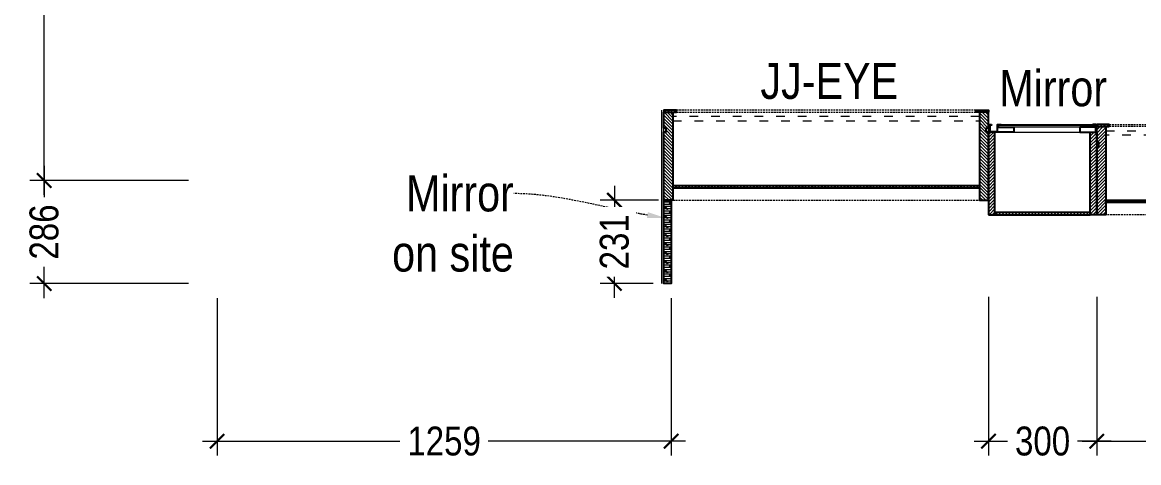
# Model space of a CAD drawing. Header units: millimetres. Extents: x 5444 to 22814, y -867569 to -857363.
# Drawn here: x 6360 to 9455, y -865275 to -864055 of the extents above; entities that cross this region are included whole.
import ezdxf
from ezdxf import colors
from ezdxf.entities.mleader import LeaderData, LeaderLine
from ezdxf.lldxf.tags import DXFTag
from ezdxf.math import Vec2, Vec3

# ---------------------------------------------------------------- set-up
doc = ezdxf.new("R2010")
doc.units = ezdxf.units.MM
doc.header["$LTSCALE"] = 40
doc.header["$PDMODE"] = 3
for name, pattern in [('a_p6_plan_L18$0$HIDDEN', [0.375, 0.25, -0.125]), ('ACAD_ISO03W100', [30, 12, -18]), ('HIDDEN2', [0.1875, 0.125, -0.0625])]:
    doc.linetypes.add(name, pattern=pattern)
for name, color, linetype, lineweight in [('dimensions', 149, 'Continuous', 5), ('Floor-Unit', 1, 'Continuous', 13), ('IM-ANNO-HATCH', 8, 'Continuous', 5), ('LENS_PARTITION', 21, 'Continuous', 25), ('LENS_TEXT', 31, 'HIDDEN2', 5), ('LN-ELEVATION-1', 81, 'Continuous', 25), ('LN-ELEVATION-2', 103, 'Continuous', 20), ('LN-ELEVATION-3', 125, 'a_p6_plan_L18$0$HIDDEN', 18), ('LN-ELEVATION-4', 145, 'Continuous', 13), ('LN-HATCH', 251, 'Continuous', 0), ('Mirror', 4, 'Continuous', 15)]:
    doc.layers.add(name, color=color, linetype=linetype, lineweight=lineweight)
doc.styles.get("Standard").update_dxf_attribs({"font": 'ARIALN.TTF'})
tags = doc.linetypes.add('DASHED2', pattern=[0.375, 0.25, -0.125]).pattern_tags.tags
tags[6:7] = [DXFTag(74, 4), DXFTag(75, 0), DXFTag(340, '0'), DXFTag(46, 1.0), DXFTag(50, 0.0), DXFTag(44, 0.0), DXFTag(45, 0.0)]
tags[4:5] = [DXFTag(74, 4), DXFTag(75, 0), DXFTag(340, '0'), DXFTag(46, 1.0), DXFTag(50, 0.0), DXFTag(44, 0.0), DXFTag(45, 0.0)]
doc.dimstyles.new('Working', dxfattribs={"dimscale": 0.8, "dimtxt": 100, "dimasz": 50, "dimexe": 50, "dimexo": 50, "dimgap": 25, "dimtad": 1, "dimdec": 0, "dimtxsty": 'Standard', "dimblk": 'ARCHTICK', "dimcen": 0, "dimdle": 50, "dimclrd": 250, "dimclre": 8, "dimclrt": 7, "dimazin": 3, "dimtfac": 1, "dimtdec": 0, "dimtmove": 1, "dimatfit": 3, "dimfxl": 3, "dimlwd": 5, "dimlwe": 0})
pattern_1 = [(45, (4208834.247, 1706614.74), (-4.4901280605, 4.4901280605), [])]
pattern_2 = [(45, (4209134.247, 1706614.74), (-4.4901280605, 4.4901280605), [])]

# ---------------------------------------------------------------- blocks, each defined once
blk = doc.blocks.new('GFCHGFD')
at = {"layer": 'LN-HATCH', "ltscale": 0.5}
h = blk.add_hatch(dxfattribs=at)
h.set_pattern_fill('ANSI31', color=256, scale=2)
h.set_pattern_definition([(45, (4060076.63, 1708724.648), (-4.4901280605, 4.4901280605), [])])
h.paths.add_polyline_path([(-144.2, 105.2), (-126.2, 105.2), (-126.2, -123.8), (-144.2, -123.8)])
h.paths.add_polyline_path([(-126.2, 99.2), (137.8, 99.2), (137.8, 105.2), (-126.2, 105.2)])
h.paths.add_polyline_path([(155.8, 105.2), (137.8, 105.2), (137.8, -123.8), (155.8, -123.8)])
at = {"layer": 'LN-ELEVATION-1'}
for points in [[(-144.2, 105.2), (-126.2, 105.2), (-126.2, -123.8), (-144.2, -123.8)], [(-126.2, 99.2), (137.8, 99.2), (137.8, 105.2), (-126.2, 105.2)], [(155.8, 105.2), (137.8, 105.2), (137.8, -123.8), (155.8, -123.8)], [(-97.2, -137.8), (-97.2, -123.8), (-142.2, -123.8), (-142.2, -144.8), (-133.2, -144.8), (-133.2, -143.3), (-140.7, -143.3), (-140.7, -137.8)], [(85.8, -137.8), (85.8, -123.8), (130.8, -123.8), (130.8, -144.8), (121.8, -144.8), (121.8, -143.3), (129.3, -143.3), (129.3, -137.8)], [(147.8, -144.8), (147.8, -143.3), (152.3, -143.3), (152.3, -125.3), (130.8, -125.3), (130.8, -123.8), (153.8, -123.8), (153.8, -144.8)]]:
    blk.add_lwpolyline(points, close=True, dxfattribs=at)
at = {"layer": 'LN-ELEVATION-2'}
blk.add_lwpolyline([(-97.2, -137.8), (85.8, -137.8), (85.8, -123.8), (-97.2, -123.8)], close=True, dxfattribs=at)
at = {"layer": 'LN-ELEVATION-4', "ltscale": 0.5}
blk.add_line((121.8, -144.8), (-133.2, -144.8), dxfattribs=at)
at = {"layer": 'Mirror', "lineweight": 0}
blk.add_lwpolyline([(-140.7, -137.8), (129.3, -137.8), (129.3, -143.3), (-140.7, -143.3)], close=True, dxfattribs=at)
blk = doc.blocks.new('dfbdfhq')
at = {"layer": 'LN-HATCH', "ltscale": 0.5}
h = blk.add_hatch(dxfattribs=at)
h.set_pattern_fill('ANSI31', color=256, scale=50)
h.set_pattern_definition([(45, (0, 0), (-4.419417, 4.419417), [])])
h.paths.add_polyline_path([(-911.8, 0), (-911.8, -190), (-905.8, -190), (-905.8, -200), (-911.8, -200), (-911.8, -244), (-886.8, -244), (-886.8, 0)])
h = blk.add_hatch(dxfattribs=at)
h.set_pattern_fill('ANSI31', color=256, scale=2)
h.set_pattern_definition(pattern_1)
h.paths.add_polyline_path([(-11.8, 0), (-11.8, -190), (-17.8, -190), (-17.8, -200), (-11.8, -200), (-11.8, -244), (-36.8, -244), (-36.8, 0)])
h = blk.add_hatch(dxfattribs=at)
h.set_pattern_fill('ANSI31', color=256, scale=2)
h.set_pattern_definition(pattern_2)
h.paths.add_polyline_path([(-36.8, -40), (-886.8, -40), (-886.8, -34), (-36.8, -34)])
h = blk.add_hatch(dxfattribs=at)
h.set_pattern_fill('ANSI31', color=256, scale=2)
h.set_pattern_definition(pattern_2)
h.paths.add_polyline_path([(-876.8, -244), (-876.8, -250), (-911.8, -250), (-911.8, -244)])
h = blk.add_hatch(dxfattribs=at)
h.set_pattern_fill('ANSI31', color=256, scale=2)
h.set_pattern_definition(pattern_1)
h.paths.add_polyline_path([(-46.8, -244), (-46.8, -250), (-11.8, -250), (-11.8, -244)])
at = {"layer": 'LN-ELEVATION-1', "ltscale": 0.5}
for points in [[(-911.8, 0), (-911.8, -190), (-905.8, -190), (-905.8, -200), (-911.8, -200), (-911.8, -244), (-886.8, -244), (-886.8, 0)], [(-11.8, 0), (-11.8, -190), (-17.8, -190), (-17.8, -200), (-11.8, -200), (-11.8, -244), (-36.8, -244), (-36.8, 0)], [(-36.8, -40), (-886.8, -40), (-886.8, -34), (-36.8, -34)], [(-876.8, -244), (-876.8, -250), (-911.8, -250), (-911.8, -244)], [(-46.8, -244), (-46.8, -250), (-11.8, -250), (-11.8, -244)]]:
    blk.add_lwpolyline(points, close=True, dxfattribs=at)
at = {"layer": 'LN-ELEVATION-3', "ltscale": 0.5}
for p, q in [((-886.8, 0), (-36.8, 0)), ((-876.8, -244), (-46.8, -244)), ((-46.8, -250), (-876.8, -250))]:
    blk.add_line(p, q, dxfattribs=at)
at = {"layer": 'LN-ELEVATION-4', "linetype": 'ACAD_ISO03W100', "ltscale": 0.05}
blk.add_lwpolyline([(-886.8, -220), (-36.8, -220), (-36.8, -232), (-886.8, -232)], close=True, dxfattribs=at)
blk = doc.blocks.new('_ArchTick')
at = {"const_width": 0.15}
blk.add_lwpolyline([(-0.5, -0.5), (0.5, 0.5)], dxfattribs=at)
blk = doc.blocks.new('*D126')
at = {"layer": 'Defpoints', "color": 0, "ltscale": 50, "transparency": 16777216}
for p in [(6899.9, -864779.1), (8158.9, -864779.1), (8158.9, -865215.8)]:
    blk.add_point(p, dxfattribs=at)
at = {"layer": 'dimensions', "color": 8, "linetype": 'DASHED2', "lineweight": 0, "ltscale": 50, "transparency": 16777216}
for p, q in [((6899.9, -864819.1), (6899.9, -865255.8)), ((8158.9, -864819.1), (8158.9, -865255.8))]:
    blk.add_line(p, q, dxfattribs=at)
at = {"layer": 'dimensions', "color": 250, "linetype": 'DASHED2', "lineweight": 5, "ltscale": 50, "transparency": 16777216}
for p, q in [((6859.9, -865215.8), (7414.4, -865215.8)), ((8198.9, -865215.8), (7644.3, -865215.8))]:
    blk.add_line(p, q, dxfattribs=at)
at = {"layer": 'dimensions', "color": 250, "lineweight": 5, "ltscale": 50, "transparency": 16777216, "xscale": 40, "yscale": 40, "zscale": 40, "rotation": 180}
blk.add_blockref('_ArchTick', (6899.9, -865215.8), dxfattribs=at)
at = {"layer": 'dimensions', "color": 250, "lineweight": 5, "ltscale": 50, "transparency": 16777216, "xscale": 40, "yscale": 40, "zscale": 40}
blk.add_blockref('_ArchTick', (8158.9, -865215.8), dxfattribs=at)
at = {"layer": 'dimensions', "color": 7, "ltscale": 50, "transparency": 16777216, "insert": (7529.4, -865215.8), "char_height": 80, "attachment_point": 5, "bg_fill": 3, "box_fill_scale": 1.25, "bg_fill_color": 9, "bg_fill_true_color": 13158600, "bg_fill_transparency": 0}
blk.add_mtext('\\A1;1259', dxfattribs=at)
blk = doc.blocks.new('*D127')
at = {"layer": 'Defpoints', "color": 0, "ltscale": 50, "transparency": 16777216}
for p in [(9038.9, -864588.1), (9338.9, -864588.1), (9338.9, -865215.8)]:
    blk.add_point(p, dxfattribs=at)
at = {"layer": 'dimensions', "color": 8, "linetype": 'DASHED2', "lineweight": 0, "ltscale": 50, "transparency": 16777216}
for p, q in [((9038.9, -864815.8), (9038.9, -865255.8)), ((9338.9, -864815.8), (9338.9, -865255.8))]:
    blk.add_line(p, q, dxfattribs=at)
at = {"layer": 'dimensions', "color": 250, "linetype": 'DASHED2', "lineweight": 5, "ltscale": 50, "transparency": 16777216}
for p, q in [((8998.9, -865215.8), (9096.5, -865215.8)), ((9378.9, -865215.8), (9281.2, -865215.8))]:
    blk.add_line(p, q, dxfattribs=at)
at = {"layer": 'dimensions', "color": 250, "lineweight": 5, "ltscale": 50, "transparency": 16777216, "xscale": 40, "yscale": 40, "zscale": 40, "rotation": 180}
blk.add_blockref('_ArchTick', (9038.9, -865215.8), dxfattribs=at)
at = {"layer": 'dimensions', "color": 250, "lineweight": 5, "ltscale": 50, "transparency": 16777216, "xscale": 40, "yscale": 40, "zscale": 40}
blk.add_blockref('_ArchTick', (9338.9, -865215.8), dxfattribs=at)
at = {"layer": 'dimensions', "color": 7, "ltscale": 50, "transparency": 16777216, "insert": (9188.9, -865215.8), "char_height": 80, "attachment_point": 5, "bg_fill": 3, "box_fill_scale": 1.25, "bg_fill_color": 9, "bg_fill_true_color": 13158600, "bg_fill_transparency": 0}
blk.add_mtext('\\A1;300', dxfattribs=at)
blk = doc.blocks.new('*D128')
at = {"layer": 'Defpoints', "color": 0, "ltscale": 50, "transparency": 16777216}
for p in [(9338.9, -864588.1), (10238.9, -864588.1), (10238.9, -865215.8)]:
    blk.add_point(p, dxfattribs=at)
at = {"layer": 'dimensions', "color": 8, "linetype": 'DASHED2', "lineweight": 0, "ltscale": 50, "transparency": 16777216}
for p, q in [((9338.9, -864815.8), (9338.9, -865255.8)), ((10238.9, -864815.8), (10238.9, -865255.8))]:
    blk.add_line(p, q, dxfattribs=at)
at = {"layer": 'dimensions', "color": 250, "linetype": 'DASHED2', "lineweight": 5, "ltscale": 50, "transparency": 16777216}
for p, q in [((9298.9, -865215.8), (9696.5, -865215.8)), ((10278.9, -865215.8), (9881.2, -865215.8))]:
    blk.add_line(p, q, dxfattribs=at)
at = {"layer": 'dimensions', "color": 250, "lineweight": 5, "ltscale": 50, "transparency": 16777216, "xscale": 40, "yscale": 40, "zscale": 40, "rotation": 180}
blk.add_blockref('_ArchTick', (9338.9, -865215.8), dxfattribs=at)
at = {"layer": 'dimensions', "color": 250, "lineweight": 5, "ltscale": 50, "transparency": 16777216, "xscale": 40, "yscale": 40, "zscale": 40}
blk.add_blockref('_ArchTick', (10238.9, -865215.8), dxfattribs=at)
at = {"layer": 'dimensions', "color": 7, "ltscale": 50, "transparency": 16777216, "insert": (9788.9, -865215.8), "char_height": 80, "attachment_point": 5, "bg_fill": 3, "box_fill_scale": 1.25, "bg_fill_color": 9, "bg_fill_true_color": 13158600, "bg_fill_transparency": 0}
blk.add_mtext('\\A1;900', dxfattribs=at)
blk = doc.blocks.new('*D90')
at = {"layer": 'Defpoints', "color": 0, "ltscale": 50, "transparency": 16777216}
for p in [(6899.9, -863292.1), (6420.4, -864493.1), (6899.9, -864493.1)]:
    blk.add_point(p, dxfattribs=at)
at = {"layer": 'dimensions', "color": 250, "linetype": 'DASHED2', "lineweight": 5, "ltscale": 50, "transparency": 16777216}
for p, q in [((6420.4, -863252.1), (6420.4, -863784)), ((6420.4, -864533.1), (6420.4, -864001.1))]:
    blk.add_line(p, q, dxfattribs=at)
at = {"layer": 'dimensions', "color": 8, "linetype": 'DASHED2', "lineweight": 0, "ltscale": 50, "transparency": 16777216}
for p, q in [((6820.4, -863292.1), (6380.4, -863292.1)), ((6820.4, -864493.1), (6380.4, -864493.1))]:
    blk.add_line(p, q, dxfattribs=at)
at = {"layer": 'dimensions', "color": 250, "lineweight": 5, "ltscale": 50, "transparency": 16777216, "xscale": 40, "yscale": 40, "zscale": 40}
for p, rotation in [((6420.4, -863292.1), 90), ((6420.4, -864493.1), 270)]:
    blk.add_blockref('_ArchTick', p, dxfattribs=dict(at, rotation=rotation))
at = {"layer": 'dimensions', "color": 7, "ltscale": 50, "transparency": 16777216, "insert": (6420.4, -863892.6), "char_height": 80, "attachment_point": 5, "rotation": 90, "bg_fill": 3, "box_fill_scale": 1.25, "bg_fill_color": 9, "bg_fill_true_color": 13158600, "bg_fill_transparency": 0}
blk.add_mtext('\\A1;1201', dxfattribs=at)
blk = doc.blocks.new('*D91')
at = {"layer": 'Defpoints', "color": 0, "ltscale": 50, "transparency": 16777216}
for p in [(6899.9, -864493.1), (6420.4, -864779.1), (6899.9, -864779.1)]:
    blk.add_point(p, dxfattribs=at)
at = {"layer": 'dimensions', "color": 250, "linetype": 'DASHED2', "lineweight": 5, "ltscale": 50, "transparency": 16777216}
for p, q in [((6420.4, -864453.1), (6420.4, -864543.1)), ((6420.4, -864819.1), (6420.4, -864729))]:
    blk.add_line(p, q, dxfattribs=at)
at = {"layer": 'dimensions', "color": 8, "linetype": 'DASHED2', "lineweight": 0, "ltscale": 50, "transparency": 16777216}
for p, q in [((6820.4, -864493.1), (6380.4, -864493.1)), ((6820.4, -864779.1), (6380.4, -864779.1))]:
    blk.add_line(p, q, dxfattribs=at)
at = {"layer": 'dimensions', "color": 250, "lineweight": 5, "ltscale": 50, "transparency": 16777216, "xscale": 40, "yscale": 40, "zscale": 40}
for p, rotation in [((6420.4, -864493.1), 90), ((6420.4, -864779.1), 270)]:
    blk.add_blockref('_ArchTick', p, dxfattribs=dict(at, rotation=rotation))
at = {"layer": 'dimensions', "color": 7, "ltscale": 50, "transparency": 16777216, "insert": (6420.4, -864636.1), "char_height": 80, "attachment_point": 5, "rotation": 90, "bg_fill": 3, "box_fill_scale": 1.25, "bg_fill_color": 9, "bg_fill_true_color": 13158600, "bg_fill_transparency": 0}
blk.add_mtext('\\A1;286', dxfattribs=at)
blk = doc.blocks.new('*D105')
at = {"layer": 'Defpoints', "color": 0, "ltscale": 50, "transparency": 16777216}
for p in [(8001.7, -864548.1), (8163.9, -864548.1), (8148.9, -864778.6)]:
    blk.add_point(p, dxfattribs=at)
at = {"layer": 'dimensions', "color": 250, "linetype": 'DASHED2', "lineweight": 5, "ltscale": 50, "transparency": 16777216}
for p, q in [((8001.7, -864508.1), (8001.7, -864576.6)), ((8001.7, -864818.6), (8001.7, -864750))]:
    blk.add_line(p, q, dxfattribs=at)
at = {"layer": 'dimensions', "color": 8, "linetype": 'DASHED2', "lineweight": 0, "ltscale": 50, "transparency": 16777216}
for p, q in [((8123.9, -864548.1), (7961.7, -864548.1)), ((8108.9, -864778.6), (7961.7, -864778.6))]:
    blk.add_line(p, q, dxfattribs=at)
at = {"layer": 'dimensions', "color": 250, "lineweight": 5, "ltscale": 50, "transparency": 16777216, "xscale": 40, "yscale": 40, "zscale": 40}
for p, rotation in [((8001.7, -864548.1), 90), ((8001.7, -864778.6), 270)]:
    blk.add_blockref('_ArchTick', p, dxfattribs=dict(at, rotation=rotation))
at = {"layer": 'dimensions', "color": 7, "ltscale": 50, "transparency": 16777216, "insert": (8001.7, -864663.3), "char_height": 80, "attachment_point": 5, "rotation": 90, "bg_fill": 3, "box_fill_scale": 1.25, "bg_fill_color": 9, "bg_fill_true_color": 13158600, "bg_fill_transparency": 0}
blk.add_mtext('\\A1;231', dxfattribs=at)

msp = doc.modelspace()

# ---------------------------------------------------------------- hatches: boundary and pattern name
at = {"layer": 'IM-ANNO-HATCH'}
h = msp.add_hatch(dxfattribs=at)
h.set_pattern_fill('CORK', color=256, scale=50)
h.set_pattern_definition([(360, (-830.501, -17495.9834), (1e-15, 6.25), []), (135, (-827.376, -17499.108), (-12.49999998, -12.49999998), [8.8388348, -8.8388348]), (135, (-825.814, -17499.108), (-12.49999998, -12.49999998), [8.8388348, -8.8388348]), (135, (-824.251, -17499.108), (-12.49999998, -12.49999998), [8.8388348, -8.8388348])])
h.paths.add_polyline_path([(8138.9, -864548.1), (8158.9, -864548.1), (8158.9, -864778.6), (8138.9, -864778.6)])

# ---------------------------------------------------------------- linework, layer by layer
at = {"layer": 'LENS_PARTITION'}
msp.add_lwpolyline([(8138.9, -864548.1), (8158.9, -864548.1), (8158.9, -864778.6), (8138.9, -864778.6)], close=True, dxfattribs=at)
at = {"layer": 'Mirror', "lineweight": 0}
for points in [[(8132.9, -864778.6), (8132.9, -864298.1)], [(8138.9, -864778.6), (8138.9, -864298.1)]]:
    msp.add_lwpolyline(points, dxfattribs=at)

# ---------------------------------------------------------------- block references
at = {"layer": 'Floor-Unit', "xscale": -1, "rotation": 180}
msp.add_blockref('dfbdfhq', (9050.7, -864548.1), dxfattribs=at)
at = {"layer": 'Floor-Unit', "rotation": 180}
for name, p in [('GFCHGFD', (9194.7, -864482.9)), ('dfbdfhq', (9327.1, -864588.1))]:
    msp.add_blockref(name, p, dxfattribs=at)

# ---------------------------------------------------------------- texts
at = {"layer": 'LENS_TEXT', "linetype": 'Continuous', "ltscale": 3, "char_height": 100, "width": 271.785, "attachment_point": 5}
for s, insert in [('\\pxql;JJ-EYE', (8542.5, -864218, 0)), ('\\pxql;Mirror', (9204.7, -864238.3, 0))]:
    msp.add_mtext(s, dxfattribs=dict(at, insert=insert))

# ---------------------------------------------------------------- dimensions: what is measured, and where the dimension line sits
at = {"layer": 'dimensions', "color": 3, "ltscale": 50, "true_color": 0x15f609}
dim = msp.add_linear_dim(base=(6420.4, -864493.1), p1=(6899.9, -863292.1), p2=(6899.9, -864493.1), angle=90, dimstyle='Working', override={"dimfxl": 500, "dimfxlon": 1, "dimtfill": 1, "dimarcsym": 1}, dxfattribs=at)
dim.commit()
dim.dimension.update_dxf_attribs({"geometry": '*D90', "text_midpoint": (6420.4, -863892.6)})

# ---------------------------------------------------------------- leaders
at = {"layer": 'LENS_TEXT', "linetype": 'Continuous', "ltscale": 3}
ml = msp.add_multileader_mtext('Standard', dxfattribs=at)
ml.set_content('{\\C256;Mirror on site}', color=1)
ml.set_leader_properties(color=256, linetype='ByLayer', lineweight=-1)
ml.build(insert=Vec2(0, 0))
ml.multileader.update_dxf_attribs({"leader_type": 2, "dogleg_length": 0.36, "arrow_head_size": 50})
ctx = ml.context
ctx.base_point, ctx.char_height, ctx.arrow_head_size, ctx.landing_gap_size, ctx.plane_origin = Vec3(7393.8, -864529.7), 100, 50, 0.09, Vec3(6660.2, -863971.3)
ctx.text_align_type = 2
notes = []
notes.append((ctx, [(1, (1, 1, 0), (7723.3, -864529.7), (-1, 0), 0.36, [(1, [(8142.6, -864597.1)], 0, [])])]))
ctx.mtext.insert, ctx.mtext.width, ctx.mtext.defined_height, ctx.mtext.alignment, ctx.mtext.flow_direction = Vec3(7722.8, -864478.9), 400.328, 386.8, 3, 5
for ctx, leaders in notes:
    for number, flags, end, landing, length, lines in leaders:
        leader = LeaderData()
        leader.index, (leader.has_last_leader_line, leader.has_dogleg_vector, leader.attachment_direction) = number, flags
        leader.last_leader_point, leader.dogleg_vector, leader.dogleg_length = Vec3(end), Vec3(landing), length
        for number, points, colour, breaks in lines:
            line = LeaderLine()
            line.index, line.vertices, line.color, line.breaks = number, Vec3.list(points), colors.encode_raw_color(colour), breaks
            leader.lines.append(line)
        ctx.leaders.append(leader)

# ---------------------------------------------------------------- next in the draw order: dimensions: what is measured, and where the dimension line sits
at = {"layer": 'dimensions', "color": 3, "ltscale": 50, "true_color": 0x15f609}
for base, p1, p2, picture, middle in [((9338.9, -865215.8), (9038.9, -864588.1), (9338.9, -864588.1), '*D127', (9188.9, -865215.8)), ((8158.9, -865215.8), (6899.9, -864779.1), (8158.9, -864779.1), '*D126', (7529.4, -865215.8))]:
    dim = msp.add_linear_dim(base=base, p1=p1, p2=p2, dimstyle='Working', override={"dimfxl": 500, "dimfxlon": 1, "dimtfill": 1, "dimarcsym": 1}, dxfattribs=at)
    dim.commit()
    dim.dimension.update_dxf_attribs({"geometry": picture, "text_midpoint": middle})

# ---------------------------------------------------------------- next in the draw order: dimensions: what is measured, and where the dimension line sits
for base, p1, p2, picture, middle in [((6420.4, -864779.1), (6899.9, -864493.1), (6899.9, -864779.1), '*D91', (6420.4, -864636.1)), ((8001.7278976, -864548.0549322), (8148.8863024, -864778.5549322), (8163.8863024, -864548.0549322), '*D105', (8001.7278976, -864663.3049322))]:
    dim = msp.add_linear_dim(base=base, p1=p1, p2=p2, angle=90, dimstyle='Working', override={"dimfxl": 500, "dimfxlon": 1, "dimtfill": 1, "dimarcsym": 1}, dxfattribs=at)
    dim.commit()
    dim.dimension.update_dxf_attribs({"geometry": picture, "text_midpoint": middle})
dim = msp.add_linear_dim(base=(10238.9, -865215.8), p1=(9338.9, -864588.1), p2=(10238.9, -864588.1), dimstyle='Working', override={"dimfxl": 500, "dimfxlon": 1, "dimtfill": 1, "dimarcsym": 1}, dxfattribs=at)
dim.commit()
dim.dimension.update_dxf_attribs({"geometry": '*D128', "text_midpoint": (9788.9, -865215.8)})

doc.saveas('drawing.dxf')
